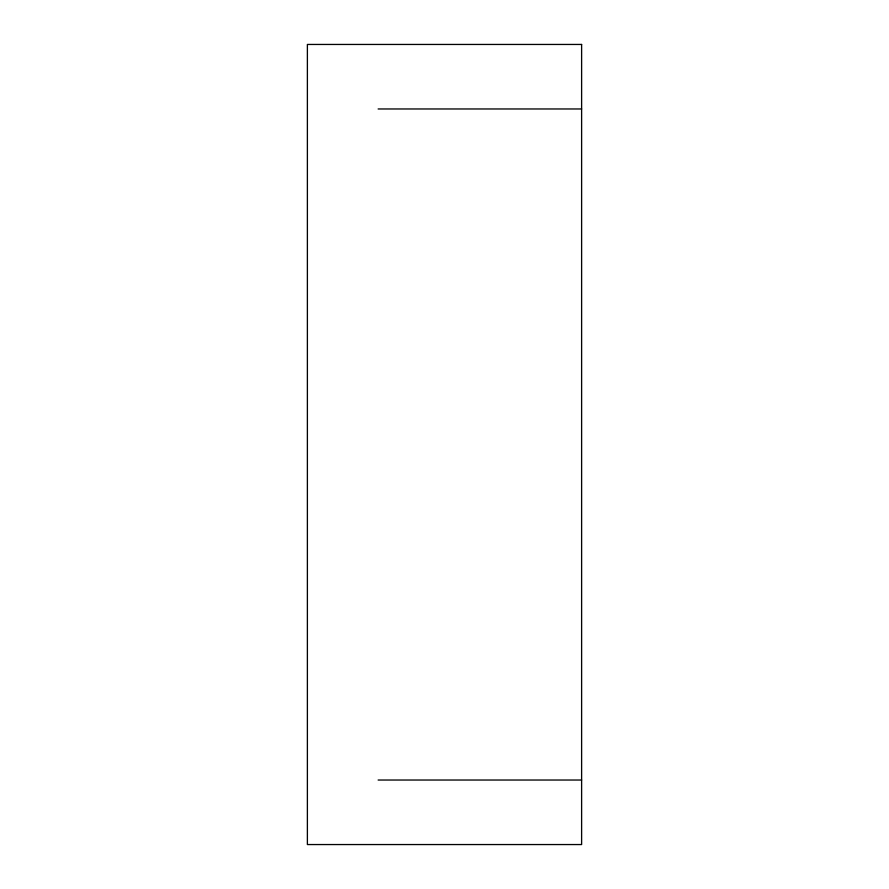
<?xml version="1.0" encoding="UTF-8"?>
<svg xmlns="http://www.w3.org/2000/svg" width="889" height="889" viewBox="0 0 889 889"><rect width="100%" height="100%" fill="white"/><g stroke="black" fill="none" stroke-linecap="round" stroke-linejoin="round"><path stroke-width="1.33" d="M378.125 108.969L581.617 108.969M378.125 780.031L581.617 780.031M581.617 44.45L307.383 44.45L307.383 844.55L581.617 844.55L581.617 44.45"/></g></svg>
